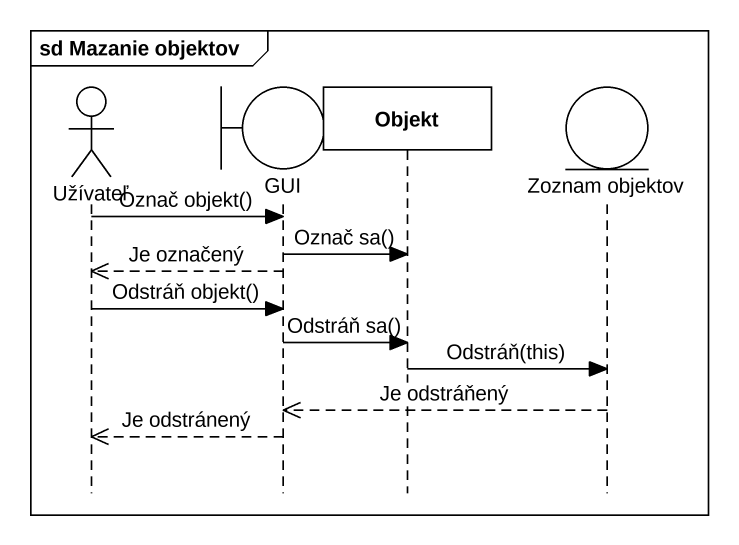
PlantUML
@startuml
mainframe sd Mazanie objektov
hide footbox
actor Užívateľ
boundary GUI
participant Objekt
entity "Zoznam objektov" as Zoznam_objektov

Užívateľ -> GUI : Označ objekt()
GUI -> Objekt : Označ sa()
GUI -->> Užívateľ : Je označený
Užívateľ -> GUI : Odstráň objekt()
GUI -> Objekt : Odstráň sa()
Objekt -> Zoznam_objektov : Odstráň(this)
Zoznam_objektov -->> GUI : Je odstráňený
GUI -->> Užívateľ : Je odstránený
@enduml
